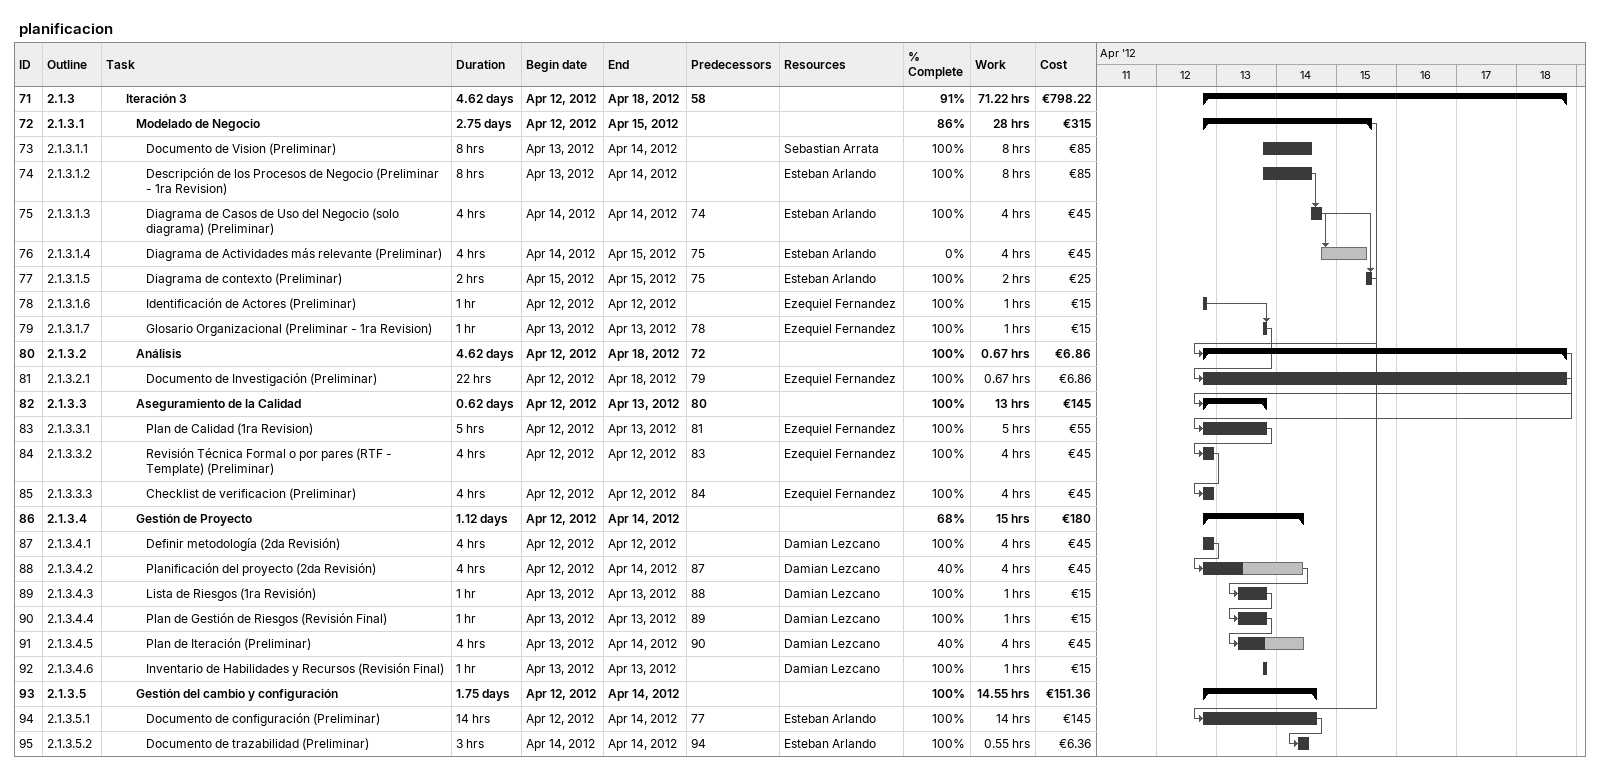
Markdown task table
planificacion

| ID | WBS | Task | Duration | Start | Finish | Predecessors | Resources | % complete | Work (h) | Cost (€) |
|---|---|---|---|---|---|---|---|---|---|---|
| 71 | 2.1.3 | **Iteración 3** | 4.62d | 2012-04-12 | 2012-04-18 | 58 |  | 91 | 71.22 | 798.22 |
| 72 | 2.1.3.1 | **Modelado de Negocio** | 2.75d | 2012-04-12 | 2012-04-15 |  |  | 86 | 28 | 315 |
| 73 | 2.1.3.1.1 | Documento de Vision (Preliminar) | 8h | 2012-04-13 | 2012-04-14 |  | Sebastian Arrata | 100 | 8 | 85 |
| 74 | 2.1.3.1.2 | Descripción de los Procesos de Negocio (Preliminar - 1ra Revision) | 8h | 2012-04-13 | 2012-04-14 |  | Esteban Arlando | 100 | 8 | 85 |
| 75 | 2.1.3.1.3 | Diagrama de Casos de Uso del Negocio (solo diagrama) (Preliminar) | 4h | 2012-04-14 | 2012-04-14 | 74 | Esteban Arlando | 100 | 4 | 45 |
| 76 | 2.1.3.1.4 | Diagrama de Actividades más relevante (Preliminar) | 4h | 2012-04-14 | 2012-04-15 | 75 | Esteban Arlando | 0 | 4 | 45 |
| 77 | 2.1.3.1.5 | Diagrama de contexto (Preliminar) | 2h | 2012-04-15 | 2012-04-15 | 75 | Esteban Arlando | 100 | 2 | 25 |
| 78 | 2.1.3.1.6 | Identificación de Actores (Preliminar) | 1h | 2012-04-12 | 2012-04-12 |  | Ezequiel Fernandez | 100 | 1 | 15 |
| 79 | 2.1.3.1.7 | Glosario Organizacional (Preliminar - 1ra Revision) | 1h | 2012-04-13 | 2012-04-13 | 78 | Ezequiel Fernandez | 100 | 1 | 15 |
| 80 | 2.1.3.2 | **Análisis** | 4.62d | 2012-04-12 | 2012-04-18 | 72 |  | 100 | 0.67 | 6.86 |
| 81 | 2.1.3.2.1 | Documento de Investigación (Preliminar) | 22h | 2012-04-12 | 2012-04-18 | 79 | Ezequiel Fernandez | 100 | 0.67 | 6.86 |
| 82 | 2.1.3.3 | **Aseguramiento de la Calidad** | 0.62d | 2012-04-12 | 2012-04-13 | 80 |  | 100 | 13 | 145 |
| 83 | 2.1.3.3.1 | Plan de Calidad (1ra Revision) | 5h | 2012-04-12 | 2012-04-13 | 81 | Ezequiel Fernandez | 100 | 5 | 55 |
| 84 | 2.1.3.3.2 | Revisión Técnica Formal o por pares (RTF - Template) (Preliminar) | 4h | 2012-04-12 | 2012-04-12 | 83 | Ezequiel Fernandez | 100 | 4 | 45 |
| 85 | 2.1.3.3.3 | Checklist de verificacion (Preliminar) | 4h | 2012-04-12 | 2012-04-12 | 84 | Ezequiel Fernandez | 100 | 4 | 45 |
| 86 | 2.1.3.4 | **Gestión de Proyecto** | 1.12d | 2012-04-12 | 2012-04-14 |  |  | 68 | 15 | 180 |
| 87 | 2.1.3.4.1 | Definir metodología (2da Revisión) | 4h | 2012-04-12 | 2012-04-12 |  | Damian Lezcano | 100 | 4 | 45 |
| 88 | 2.1.3.4.2 | Planificación del proyecto (2da Revisión) | 4h | 2012-04-12 | 2012-04-14 | 87 | Damian Lezcano | 40 | 4 | 45 |
| 89 | 2.1.3.4.3 | Lista de Riesgos (1ra Revisión) | 1h | 2012-04-13 | 2012-04-13 | 88 | Damian Lezcano | 100 | 1 | 15 |
| 90 | 2.1.3.4.4 | Plan de Gestión de Riesgos (Revisión Final) | 1h | 2012-04-13 | 2012-04-13 | 89 | Damian Lezcano | 100 | 1 | 15 |
| 91 | 2.1.3.4.5 | Plan de Iteración (Preliminar) | 4h | 2012-04-13 | 2012-04-14 | 90 | Damian Lezcano | 40 | 4 | 45 |
| 92 | 2.1.3.4.6 | Inventario de Habilidades y Recursos (Revisión Final) | 1h | 2012-04-13 | 2012-04-13 |  | Damian Lezcano | 100 | 1 | 15 |
| 93 | 2.1.3.5 | **Gestión del cambio y configuración** | 1.75d | 2012-04-12 | 2012-04-14 |  |  | 100 | 14.55 | 151.36 |
| 94 | 2.1.3.5.1 | Documento de configuración (Preliminar) | 14h | 2012-04-12 | 2012-04-14 | 77 | Esteban Arlando | 100 | 14 | 145 |
| 95 | 2.1.3.5.2 | Documento de trazabilidad (Preliminar) | 3h | 2012-04-14 | 2012-04-14 | 94 | Esteban Arlando | 100 | 0.55 | 6.36 |
